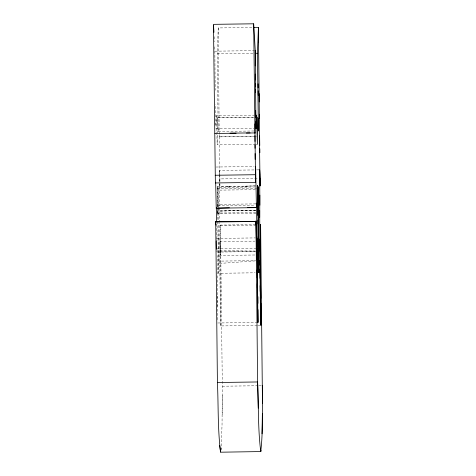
<?xml version="1.0" encoding="UTF-8"?>
<svg xmlns="http://www.w3.org/2000/svg" width="476" height="476" viewBox="0 0 476 476"><rect width="100%" height="100%" fill="white"/><g stroke="black" fill="none" stroke-linecap="round" stroke-linejoin="round"><path stroke-width="0.36" stroke-dasharray="2.38 1.78" d="M214.813 46.827L215.2 90.19M256.011 210.416L219.525 210.951L219.531 222.351M257.213 325.441L220.674 325.935L219.983 241.606L255.059 241.13M255.594 224.607L220.43 225.071L222.334 386.22L222.036 425.247L220.935 450.927M222.31 395.526L222.179 415.018M217.77 319.741L217.175 255.529M219.936 183.599L219.882 186.485L255.612 186.003M215.931 125.259L216.36 115.65L254.386 115.156M256.076 210.553L239.714 210.457L219.603 211.118L219.519 176.435M254 130.989L218.192 131.477L217.229 53.824L218.234 27.935L252.577 27.471M254.077 117.203L217.33 117.768L217.187 144.775L255.184 144.258M255.207 186.961L217.937 187.467L218.062 207.102M256.04 213.325L218.038 213.843L218.067 208.565M255.344 185.64L244.985 186.247L247.419 186.128L227.32 186.402L229.914 186.455L217.3 186.175L217.764 220.983M255.82 212.528L217.824 213.046L217.889 211.011L256.064 210.457M220.43 225.071L220.424 255.463L255.499 254.987M221.037 449.814L221.233 447.964M256.481 136.368L219.216 136.874L256.57 136.19M220.674 325.935L219.739 263.424L255.535 260.884M217.33 117.768L253.809 117.221M215.075 51.176L254.535 50.64M217.229 53.824L253.036 53.336M215.848 128.8L253.851 128.282M255.915 144.246L257.379 144.228M216.169 167.022L254.166 166.505M219.513 175.715L219.472 170.402L256.011 169.908M256.737 169.896L259.664 169.855M219.936 181.564L219.924 178.911L258.658 178.381M217.121 188.68L256.588 188.145M217.937 187.467L218.192 190.15L255.463 189.638M217.3 186.175L217.609 204.412L257.076 203.871M218.056 205.638L255.326 205.132M220.489 225.636L255.57 225.16M216.544 238.44L255.303 237.911M256.368 248.174L216.907 248.71L216.907 251.727M219.829 251.655L254.904 251.179M217.121 252.084L256.582 251.542M219.739 263.424L219.722 261.116L255.529 260.628M217.776 221.691L218.597 273.295L255.136 272.796M217.728 322.984L257.189 322.448M257.938 325.429L260.866 325.388M222.334 386.22L258.141 385.738M258.867 385.727L262.526 385.679M219.829 250.596L254.904 251.042M218.192 131.477L217.496 117.745M217.824 213.046L217.687 208.345M218.038 213.843L217.889 211.011M216.36 115.65L217.187 144.775M219.257 136.695L219.924 178.911M219.983 241.606L220.424 255.463M214.212 36.676L214.509 41.751M219.882 186.485L219.781 184.051M216.639 239.66L216.741 242.51M219.722 181.927L219.472 170.402M215.735 125.319L215.384 104.44M217.609 204.412L217.663 207.03M216.634 224.113L216.937 241.035M218.234 27.935L219.204 133.934M217.086 249.805L217.121 251.953M217.318 306.455L217.169 295.965M218.597 273.295L218.276 222.786M219.722 261.116L219.537 223.083M219.204 134.666L219.216 136.874M218.228 208.179L218.192 190.15M218.234 208.881L218.27 220.727"/><path stroke-width="0.71" d="M253.309 27.459L258.426 27.388L257.421 53.276L258.397 130.84L257.689 117.203L257.379 144.228L256.552 115.109L256.064 128.466L255.904 123.605L255.261 50.545M257.111 239.541L257.921 322.436L257.332 292.49M253.666 23.8L255.564 182.403L215.372 182.951L213.474 24.347L253.666 23.8L255.267 50.629L255.261 65.872M259.837 195.083L259.712 217.425M259.717 210.404L259.819 243.42M260.562 246.199L260.622 224.523L262.466 403.362M262.526 385.679C261.955 407.599 263.323 429.786 260.753 451.563L220.596 452.2C217.615 429.215 218.49 405.695 217.413 382.514L215.711 221.518L215.866 224.97M254.981 135.535L254.975 141.449M255.642 176.691L255.564 182.403L255.362 174.71L215.17 175.257M257.605 310.774L257.099 248.163L256.737 237.893L256.582 251.542L255.904 220.971L255.844 221.465L215.652 222.012M260.265 297.286L260.866 325.388L260.86 303.152M260.896 322.3L260.021 251.048L260.176 241.058L260.616 254.916L260.622 224.523M257.921 322.436L257.98 309.65M262.365 413.715L262.032 433.809M256.142 123.415L256.04 128.252L255.969 126.503M260.098 241.659L260.021 251.108M256.618 241.326L256.701 237.726L256.832 239.119M257.32 188.323L257.51 185.456L258.236 213.587L258.141 186.8L258.42 207.471M255.552 182.385L255.636 166.814M255.642 169.878L255.63 166.487L256.427 207.637L216.235 208.185L229.45 207.774M256.076 225.023L255.939 221.167L257.605 381.966C258.641 405.118 257.861 428.596 260.753 451.563L261.098 450.504M255.029 133.179L254.963 123.897M230.003 133.179L250.102 132.905M255.231 53.306L257.421 53.276M214.944 133.47L236.132 133.185M246.366 133.042L255.136 132.923M247.722 207.524L256.493 207.405L257.23 246.389M217.413 382.514L257.605 381.966L258.289 408.14M215.664 221.673L255.844 221.465M260.539 451.171L260.747 451.563M220.555 452.105L219.638 445.346M259.402 135.898L260.075 185.943L259.664 169.855L259.706 175.168M213.563 25.799L213.95 32.32M256.427 207.637L256.255 203.133M216.235 208.185L215.664 182.201M258.319 129.93L258.385 130.93L258.391 118.548M216.3 207.952L216.58 221.257M257.879 207.798L258.23 213.296L258.26 208.018M255.862 121.713L255.927 124.771M259.765 145.466L259.313 114.24M257.498 196.874L257.861 215.479M258.022 223.976L257.492 185.628L257.611 189.127M257.95 220.037L258.307 240.457M258.426 27.388L259.337 118.47M260.443 308.793L259.973 269.089M258.236 236.37L258.789 272.748L258.629 251.578M255.677 110.575L255.785 117.399M216.211 241.344L216.342 249.228M258.539 34.48L258.658 42.394M259.819 148.762L259.878 152.736M258.051 83.818L258.111 87.84M260.646 284.957L260.818 298.398M257.635 190.715L257.677 193.429M258.563 256.707L258.676 264.549M258.153 90.821L258.206 95.337M255.076 153.546L255.142 159.341M260.128 285.642L260.193 291.407M258.182 198.427L258.248 205.091M255.392 89.643L255.422 92.451M257.248 283.702L257.284 288.081M260.057 278.377L259.914 260.568M258.117 191.06L258.141 193.952M257.909 296.649L257.956 303.325M255.338 83.847L255.362 86.769M254.993 144.68L255.023 148.286M259.194 93.588L259.247 101.947M259.795 239.059L259.944 265.132M258.533 236.31L258.664 257.439M257.153 269.821L257.201 277.972M258.462 220.18L258.551 240.088M255.279 74.101L255.309 79.926M260.116 178.363L260.051 185.836L259.67 170.182L259.86 205.215M258.474 224.357L258.129 186.919L258.105 189.359M257.099 251.185L257.117 259.253"/></g></svg>
